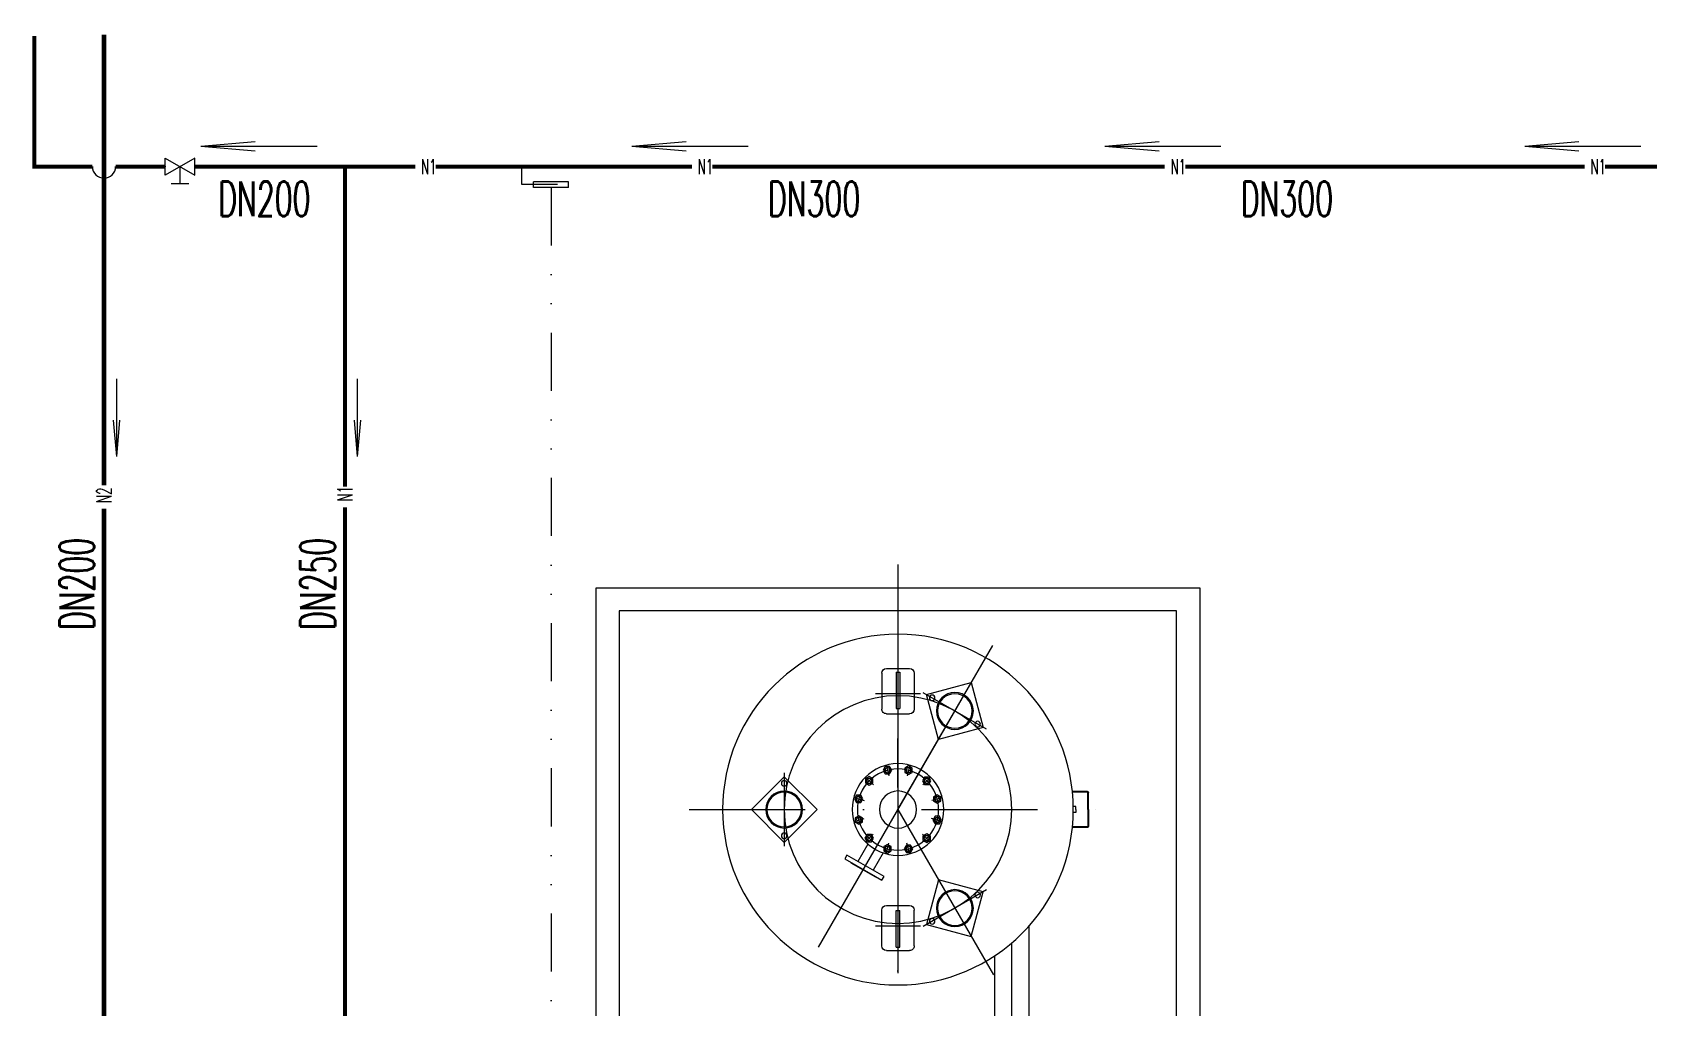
# Model space of a CAD drawing. Extents: x 179183 to 294833, y 947252 to 1004652.
# Drawn here: x 256145 to 270065, y 977236 to 985633 of the extents above; entities that cross this region are included whole.
import ezdxf

# ---------------------------------------------------------------- set-up
doc = ezdxf.new("R2010")
doc.units = 0
doc.header["$LTSCALE"] = 1000
for name, pattern in [('CENTER2', [1.125, 0.75, -0.125, 0.125, -0.125]), ('DASH', [0.35, 0.25, -0.1]), ('DASHDOT', [1, 0.5, -0.25, 0, -0.25]), ('DIVIDE', [1.25, 0.5, -0.25, 0, -0.25, 0, -0.25])]:
    doc.linetypes.add(name, pattern=pattern)
for name, color, linetype in [('a_bz', 2, 'Continuous'), ('a_shb', 2, 'Continuous'), ('a_shb_jc', 5, 'Continuous'), ('a_shg', 130, 'Continuous'), ('PIPE-暖回水', 2, 'DASH'), ('TEXT-暖供水', 7, 'Continuous'), ('TEXT-暖回水', 7, 'Continuous'), ('VALVE-空冷热回水分区2', 7, 'Continuous'), ('VPIPE-暖供水', 3, 'Continuous')]:
    doc.layers.add(name, color=color, linetype=linetype)
doc.styles.add('_THVAC_PIPETEXT', font='simplex.shx', dxfattribs={"width": 0.7, "height": 1.5, "bigfont": 'gbcbig.shx'})
doc.styles.add('HZ', font='simplex.shx', dxfattribs={"width": 0.8, "bigfont": 'gbcbig.shx'})

# ---------------------------------------------------------------- blocks, each defined once
blk = doc.blocks.new('落地式膨胀箱')
at = {"layer": 'a_shb'}
for p, q in [((-2400, 1750), (1700, 1750)), ((-2400, -650), (-2400, 1750)), ((-952.2, 892.2), (-2023.2, 273.9)), ((-2044.9, 647.3), (-2044.9, 452.7)), ((-1044.9, 647.3), (-1044.9, 452.7)), ((-2152.1, 600), (-2152.1, 500)), ((-2136.9, 558), (-2136.9, 542)), ((-2136.9, 558), (-1979.6, 558)), ((-2132.1, 620), (-1977.5, 620)), ((-1979.6, 558), (-1979.6, 542)), ((-1957.5, 600), (-1957.5, 500)), ((-1132.3, 600), (-1132.3, 500)), ((-957.6, 620), (-1112.3, 620)), ((-1110.2, 558), (-1110.2, 542)), ((-952.8, 558), (-1110.2, 558)), ((-952.8, 558), (-952.8, 542)), ((-937.6, 600), (-937.6, 500)), ((-1544.9, 550), (-2251.4, 142.1)), ((-2249.9, 550), (-839.8, 550)), ((-2136.9, 542), (-1979.6, 542)), ((-952.8, 542), (-1110.2, 542)), ((-2132.1, 480), (-1977.5, 480)), ((-957.6, 480), (-1112.3, 480)), ((-360.6, 132.9), (-915.6, 132.9)), ((-360.6, 59.3), (-971.1, 59.3)), ((-360.6, -14.2), (-1043.2, -14.2)), ((-1622.9, -265.7), (-1622.9, -200.7)), ((-1619.9, -265.7), (-1619.9, -201.1)), ((-1557.9, -215.7), (-1557.9, -205.3)), ((-1531.9, -215.7), (-1531.9, -205.3)), ((-1469.9, -265.7), (-1469.9, -201.1)), ((-1466.9, -265.7), (-1466.9, -200.7)), ((-1544.9, -267.7), (-1617.9, -267.7)), ((-1544.9, -270.7), (-1617.9, -270.7)), ((-1544.9, -215.7), (-1557.9, -215.7)), ((-1544.9, -215.7), (-1531.9, -215.7)), ((-1544.9, -267.7), (-1471.9, -267.7)), ((-1544.9, -270.7), (-1471.9, -270.7)), ((1700, -650), (-2400, -650))]:
    blk.add_line(p, q, dxfattribs=at)
at = {"layer": 'a_shb', "linetype": 'DASHDOT'}
blk.add_line((-1544.9, 1449.1), (-1544.9, -349.1), dxfattribs=at)
at = {"layer": 'a_shb', "ltscale": 0.5}
for p, q in [((-1544.9, 1181.4), (-1686.3, 1040)), ((-1403.5, 1040), (-1544.9, 1181.4)), ((-1686.3, 1040), (-1544.9, 898.6)), ((-1544.9, 898.6), (-1403.5, 1040)), ((-1348.6, 770.1), (-1333.1, 779.1)), ((-1256.1, 609.9), (-1348.6, 770.1)), ((-1333.1, 779.1), (-1256.3, 646.2)), ((-1396.2, 679.7), (-1321.4, 722.9)), ((-1315.6, 752.8), (-1317.3, 751.8)), ((-1315.6, 752.8), (-1254.6, 647.2)), ((-1358.2, 613.9), (-1283.4, 657.1)), ((-1254.6, 647.2), (-1256.3, 646.2)), ((-1256.3, 646.2), (-1240.6, 618.9)), ((-1240.6, 618.9), (-1256.1, 609.9)), ((-2039.9, 427.5), (-2091.7, 234.3)), ((-1846.8, 375.7), (-2039.9, 427.5)), ((-1243, 375.7), (-1049.8, 427.5)), ((-1049.8, 427.5), (-998, 234.3)), ((-1898.5, 182.5), (-1846.8, 375.7)), ((-1191.2, 182.5), (-1243, 375.7)), ((-2091.7, 234.3), (-1898.5, 182.5)), ((-998, 234.3), (-1191.2, 182.5))]:
    blk.add_line(p, q, dxfattribs=at)
at = {"layer": 'a_shb', "ltscale": 0.1}
for p, q in [((-1702.4, 1040), (-1387.4, 1040)), ((-1544.9, 550), (-833.8, 139.4)), ((-1890.5, 168.6), (-2048, 441.4)), ((-1199.3, 168.6), (-1041.8, 441.4))]:
    blk.add_line(p, q, dxfattribs=at)
at = {"layer": 'a_shb', "color": 1}
for p, q in [((-1606.2, 728.1), (-1590.4, 737.3)), ((-1606.2, 709.8), (-1606.2, 728.1)), ((-1590.4, 700.7), (-1606.2, 709.8)), ((-1590.4, 737.3), (-1574.5, 728.1)), ((-1574.5, 709.8), (-1590.4, 700.7)), ((-1574.5, 728.1), (-1574.5, 709.8)), ((-1518.2, 719), (-1509, 734.9)), ((-1509, 703.1), (-1518.2, 719)), ((-1509, 734.9), (-1490.7, 734.9)), ((-1490.7, 703.1), (-1509, 703.1)), ((-1490.7, 734.9), (-1481.5, 719)), ((-1481.5, 719), (-1490.7, 703.1)), ((-1687.1, 673.7), (-1677.9, 689.6)), ((-1677.9, 657.8), (-1687.1, 673.7)), ((-1677.9, 689.6), (-1659.6, 689.6)), ((-1659.6, 657.8), (-1677.9, 657.8)), ((-1659.6, 689.6), (-1650.4, 673.7)), ((-1650.4, 673.7), (-1659.6, 657.8)), ((-1437.3, 682.9), (-1421.4, 692.1)), ((-1437.3, 664.6), (-1437.3, 682.9)), ((-1421.4, 655.4), (-1437.3, 664.6)), ((-1421.4, 692.1), (-1405.6, 682.9)), ((-1405.6, 664.6), (-1421.4, 655.4)), ((-1405.6, 682.9), (-1405.6, 664.6)), ((-1729.9, 604.5), (-1714, 613.6)), ((-1729.9, 586.1), (-1729.9, 604.5)), ((-1714, 577), (-1729.9, 586.1)), ((-1714, 613.6), (-1698.2, 604.5)), ((-1698.2, 586.1), (-1714, 577)), ((-1698.2, 604.5), (-1698.2, 586.1)), ((-1394.5, 595.3), (-1385.3, 611.2)), ((-1385.3, 579.5), (-1394.5, 595.3)), ((-1385.3, 611.2), (-1367, 611.2)), ((-1367, 579.5), (-1385.3, 579.5)), ((-1367, 611.2), (-1357.8, 595.3)), ((-1357.8, 595.3), (-1367, 579.5)), ((-1732.4, 504.8), (-1723.2, 520.6)), ((-1723.2, 488.9), (-1732.4, 504.8)), ((-1723.2, 520.6), (-1704.9, 520.6)), ((-1704.9, 488.9), (-1723.2, 488.9)), ((-1704.9, 520.6), (-1695.7, 504.8)), ((-1695.7, 504.8), (-1704.9, 488.9)), ((-1392, 514), (-1376.1, 523.1)), ((-1392, 495.6), (-1392, 514)), ((-1376.1, 486.5), (-1392, 495.6)), ((-1376.1, 523.1), (-1360.3, 514)), ((-1360.3, 495.6), (-1376.1, 486.5)), ((-1360.3, 514), (-1360.3, 495.6)), ((-1684.6, 435.5), (-1668.8, 444.7)), ((-1684.6, 417.2), (-1684.6, 435.5)), ((-1668.8, 444.7), (-1652.9, 435.5)), ((-1652.9, 435.5), (-1652.9, 417.2)), ((-1439.7, 426.4), (-1430.6, 442.3)), ((-1430.6, 410.5), (-1439.7, 426.4)), ((-1430.6, 442.3), (-1412.2, 442.3)), ((-1412.2, 442.3), (-1403.1, 426.4)), ((-1403.1, 426.4), (-1412.2, 410.5)), ((-1668.8, 408), (-1684.6, 417.2)), ((-1652.9, 417.2), (-1668.8, 408)), ((-1608.7, 381.1), (-1599.5, 397)), ((-1599.5, 365.2), (-1608.7, 381.1)), ((-1599.5, 397), (-1581.2, 397)), ((-1581.2, 365.2), (-1599.5, 365.2)), ((-1581.2, 397), (-1572, 381.1)), ((-1572, 381.1), (-1581.2, 365.2)), ((-1515.7, 390.3), (-1499.8, 399.4)), ((-1515.7, 371.9), (-1515.7, 390.3)), ((-1499.8, 362.8), (-1515.7, 371.9)), ((-1499.8, 399.4), (-1483.9, 390.3)), ((-1483.9, 371.9), (-1499.8, 362.8)), ((-1483.9, 390.3), (-1483.9, 371.9)), ((-1412.2, 410.5), (-1430.6, 410.5))]:
    blk.add_line(p, q, dxfattribs=at)
at = {"layer": 'a_shb', "color": 1, "ltscale": 0.1}
for p, q in [((-1596.2, 740.7), (-1584, 695)), ((-1494, 740.8), (-1506.2, 695.2)), ((-1684.7, 689.5), (-1651.2, 656.1)), ((-1405.4, 689.8), (-1438.8, 656.4)), ((-1735.7, 600.9), (-1690, 588.7)), ((-1354.2, 601.3), (-1399.8, 589.1)), ((-1735.6, 498.7), (-1689.9, 510.9)), ((-1354.1, 499.1), (-1399.7, 511.3)), ((-1684.4, 410.2), (-1650.9, 443.6)), ((-1405.1, 410.5), (-1438.5, 443.9)), ((-1595.8, 359.2), (-1583.6, 404.8)), ((-1493.6, 359.3), (-1505.8, 405))]:
    blk.add_line(p, q, dxfattribs=at)
at = {"layer": 'a_shb', "color": 1, "linetype": 'DASHDOT'}
blk.add_line((-2600, 550), (1900, 550), dxfattribs=at)
at = {"layer": 'a_shb', "linetype": 'CENTER2'}
blk.add_line((-1640, 550), (-1851.3, 550), dxfattribs=at)
at = {"layer": 'a_shb'}
for centre, radius in [((-1544.9, 550), 755), ((-1545.1, 549.9), 197.5)]:
    blk.add_circle(centre, radius, dxfattribs=at)
at = {"layer": 'a_shb', "ltscale": 0.5}
for centre, radius in [((-1544.9, 1040), 79.5), ((-1544.9, 1040), 74.5), ((-1658, 1040), 12), ((-1431.7, 1040), 12), ((-1969.2, 305), 79.5), ((-1969.2, 305), 74.5), ((-2025.8, 403), 12), ((-1120.5, 305), 79.5), ((-1120.5, 305), 74.5), ((-1064, 403), 12), ((-1912.7, 207), 12), ((-1177.1, 207), 12)]:
    blk.add_circle(centre, radius, dxfattribs=at)
at = {"layer": 'a_shb', "ltscale": 0.1}
for radius in [490, 175, 80]:
    blk.add_circle((-1544.9, 550), radius, dxfattribs=at)
at = {"layer": 'a_shb', "color": 1, "ltscale": 0.1}
for centre in [(-1590.4, 719), (-1499.8, 719.1), (-1668.8, 673.6), (-1421.3, 673.9), (-1714, 595.1), (-1375.9, 595.5), (-1713.9, 504.5), (-1375.8, 504.9), (-1668.5, 426.1), (-1421, 426.4), (-1590, 380.9), (-1499.4, 381)]:
    blk.add_circle(centre, 11, dxfattribs=at)
at = {"layer": 'a_shb', "color": 1}
for centre in [(-1590.4, 719), (-1499.8, 719), (-1668.8, 673.7), (-1421.4, 673.7), (-1714, 595.3), (-1376.1, 595.3), (-1714, 504.8), (-1376.1, 504.8), (-1668.8, 426.4), (-1421.4, 426.4), (-1590.3, 381.1), (-1499.8, 381.1)]:
    blk.add_circle(centre, 10.6, dxfattribs=at)
for centre, start, end in [((-1590.4, 719), 183.81, 192.8543), ((-1590.4, 719), 162.9653, 171.4578), ((-1590.4, 719), 202.9611, 211.4995), ((-1590.4, 719), 144.3352, 153.3268), ((-1590.4, 719), 220.6033, 230.6965), ((-1590.4, 719), 121.5204, 132.499), ((-1590.4, 719), 241.4173, 252.6732), ((-1590.4, 719), 102.1558, 109.0839), ((-1590.4, 719), 262.6018, 275.4318), ((-1590.4, 719), 83.02986, 92.07457), ((-1590.4, 719), 65.64799, 73.75796), ((-1590.4, 719), 288.2313, 301.6), ((-1590.4, 719), 45.60412, 56.95113), ((-1590.4, 719), 314.2007, 325.4409), ((-1590.4, 719), 22.52246, 33.66481), ((-1590.4, 719), 336.3691, 347.3209), ((-1590.4, 719), 358.3348, 12.45274), ((-1499.8, 719), 172.9611, 181.4995), ((-1499.8, 719), 190.6033, 200.6965), ((-1499.8, 719), 153.81, 162.8543), ((-1499.8, 719), 211.4173, 222.6732), ((-1499.8, 719), 132.9653, 141.4578), ((-1499.8, 719), 232.6018, 245.4318), ((-1499.8, 719), 114.3352, 123.3268), ((-1499.8, 719), 91.5204, 102.499), ((-1499.8, 719), 258.2313, 271.6), ((-1499.8, 719), 72.1558, 79.0839), ((-1499.8, 719), 284.2007, 295.4409), ((-1499.8, 719), 53.02986, 62.07457), ((-1499.8, 719), 306.3691, 317.3209), ((-1499.8, 719), 35.64799, 43.75796), ((-1499.8, 719), 328.3348, 342.45274), ((-1499.8, 719), 15.60412, 26.95113), ((-1499.8, 719), 352.52246, 3.66481), ((-1668.8, 673.7), 174.3352, 183.3268), ((-1668.8, 673.7), 192.9653, 201.4578), ((-1668.8, 673.7), 151.5204, 162.499), ((-1668.8, 673.7), 213.81, 222.8543), ((-1668.8, 673.7), 132.1558, 139.0839), ((-1668.8, 673.7), 232.9611, 241.4995), ((-1668.8, 673.7), 113.02986, 122.07457), ((-1668.8, 673.7), 250.6033, 260.6965), ((-1668.8, 673.7), 95.64799, 103.75796), ((-1668.8, 673.7), 271.4173, 282.6732), ((-1668.8, 673.7), 75.60412, 86.95113), ((-1668.8, 673.7), 292.6018, 305.4318), ((-1668.8, 673.7), 52.52246, 63.66481), ((-1668.8, 673.7), 28.3348, 42.45274), ((-1668.8, 673.7), 318.2313, 331.6), ((-1668.8, 673.7), 6.3691, 17.3209), ((-1668.8, 673.7), 344.2007, 355.4409), ((-1421.4, 673.7), 181.4173, 192.6732), ((-1421.4, 673.7), 160.6033, 170.6965), ((-1421.4, 673.7), 202.6018, 215.4318), ((-1421.4, 673.7), 142.9611, 151.4995), ((-1421.4, 673.7), 123.81, 132.8543), ((-1421.4, 673.7), 228.2313, 241.6), ((-1421.4, 673.7), 102.9653, 111.4578), ((-1421.4, 673.7), 254.2007, 265.4409), ((-1421.4, 673.7), 84.3352, 93.3268), ((-1421.4, 673.7), 276.3691, 287.3209), ((-1421.4, 673.7), 61.5204, 72.499), ((-1421.4, 673.7), 298.3348, 312.45274), ((-1421.4, 673.7), 42.1558, 49.0839), ((-1421.4, 673.7), 322.52246, 333.66481), ((-1421.4, 673.7), 23.02986, 32.07457), ((-1421.4, 673.7), 5.64799, 13.75796), ((-1421.4, 673.7), 345.60412, 356.95113), ((-1714, 595.3), 181.5204, 192.499), ((-1714, 595.3), 162.1558, 169.0839), ((-1714, 595.3), 204.3352, 213.3268), ((-1714, 595.3), 143.02986, 152.07457), ((-1714, 595.3), 222.9653, 231.4578), ((-1714, 595.3), 125.64799, 133.75796), ((-1714, 595.3), 105.60412, 116.95113), ((-1714, 595.3), 243.81, 252.8543), ((-1714, 595.3), 262.9611, 271.4995), ((-1714, 595.3), 82.52246, 93.66481), ((-1714, 595.3), 280.6033, 290.6965), ((-1714, 595.3), 58.3348, 72.45274), ((-1714, 595.3), 301.4173, 312.6732), ((-1714, 595.3), 36.3691, 47.3209), ((-1714, 595.3), 322.6018, 335.4318), ((-1714, 595.3), 14.2007, 25.4409), ((-1714, 595.3), 348.2313, 1.6), ((-1376.1, 595.3), 172.6018, 185.4318), ((-1376.1, 595.3), 151.4173, 162.6732), ((-1376.1, 595.3), 198.2313, 211.6), ((-1376.1, 595.3), 130.6033, 140.6965), ((-1376.1, 595.3), 224.2007, 235.4409), ((-1376.1, 595.3), 112.9611, 121.4995), ((-1376.1, 595.3), 246.3691, 257.3209), ((-1376.1, 595.3), 93.81, 102.8543), ((-1376.1, 595.3), 268.3348, 282.45274), ((-1376.1, 595.3), 72.9653, 81.4578), ((-1376.1, 595.3), 292.52246, 303.66481), ((-1376.1, 595.3), 54.3352, 63.3268), ((-1376.1, 595.3), 315.60412, 326.95113), ((-1376.1, 595.3), 31.5204, 42.499), ((-1376.1, 595.3), 335.64799, 343.75796), ((-1376.1, 595.3), 12.1558, 19.0839), ((-1376.1, 595.3), 353.02986, 2.07457), ((-1714, 504.8), 173.02986, 182.07457), ((-1714, 504.8), 192.1558, 199.0839), ((-1714, 504.8), 155.64799, 163.75796), ((-1714, 504.8), 211.5204, 222.499), ((-1714, 504.8), 135.60412, 146.95113), ((-1714, 504.8), 234.3352, 243.3268), ((-1714, 504.8), 112.52246, 123.66481), ((-1714, 504.8), 252.9653, 261.4578), ((-1714, 504.8), 88.3348, 102.45274), ((-1714, 504.8), 273.81, 282.8543), ((-1714, 504.8), 66.3691, 77.3209), ((-1714, 504.8), 292.9611, 301.4995), ((-1714, 504.8), 44.2007, 55.4409), ((-1714, 504.8), 310.6033, 320.6965), ((-1714, 504.8), 18.2313, 31.6), ((-1714, 504.8), 331.4173, 342.6732), ((-1714, 504.8), 352.6018, 5.4318), ((-1376.1, 504.8), 168.2313, 181.6), ((-1376.1, 504.8), 194.2007, 205.4409), ((-1376.1, 504.8), 142.6018, 155.4318), ((-1376.1, 504.8), 216.3691, 227.3209), ((-1376.1, 504.8), 121.4173, 132.6732), ((-1376.1, 504.8), 238.3348, 252.45274), ((-1376.1, 504.8), 100.6033, 110.6965), ((-1376.1, 504.8), 262.52246, 273.66481), ((-1376.1, 504.8), 82.9611, 91.4995), ((-1376.1, 504.8), 285.60412, 296.95113), ((-1376.1, 504.8), 63.81, 72.8543), ((-1376.1, 504.8), 305.64799, 313.75796), ((-1376.1, 504.8), 42.9653, 51.4578), ((-1376.1, 504.8), 323.02986, 332.07457), ((-1376.1, 504.8), 24.3352, 33.3268), ((-1376.1, 504.8), 342.1558, 349.0839), ((-1376.1, 504.8), 1.5204, 12.499), ((-1668.8, 426.4), 165.60412, 176.95113), ((-1668.8, 426.4), 185.64799, 193.75796), ((-1668.8, 426.4), 203.02986, 212.07457), ((-1668.8, 426.4), 142.52246, 153.66481), ((-1668.8, 426.4), 222.1558, 229.0839), ((-1668.8, 426.4), 118.3348, 132.45274), ((-1668.8, 426.4), 96.3691, 107.3209), ((-1668.8, 426.4), 74.2007, 85.4409), ((-1668.8, 426.4), 48.2313, 61.6), ((-1668.8, 426.4), 303.81, 312.8543), ((-1668.8, 426.4), 322.9611, 331.4995), ((-1668.8, 426.4), 22.6018, 35.4318), ((-1668.8, 426.4), 340.6033, 350.6965), ((-1668.8, 426.4), 1.4173, 12.6732), ((-1421.4, 426.4), 164.2007, 175.4409), ((-1421.4, 426.4), 186.3691, 197.3209), ((-1421.4, 426.4), 138.2313, 151.6), ((-1421.4, 426.4), 208.3348, 222.45274), ((-1421.4, 426.4), 112.6018, 125.4318), ((-1421.4, 426.4), 91.4173, 102.6732), ((-1421.4, 426.4), 70.6033, 80.6965), ((-1421.4, 426.4), 52.9611, 61.4995), ((-1421.4, 426.4), 312.1558, 319.0839), ((-1421.4, 426.4), 33.81, 42.8543), ((-1421.4, 426.4), 331.5204, 342.499), ((-1421.4, 426.4), 12.9653, 21.4578), ((-1421.4, 426.4), 354.3352, 3.3268), ((-1668.8, 426.4), 241.5204, 252.499), ((-1668.8, 426.4), 264.3352, 273.3268), ((-1668.8, 426.4), 282.9653, 291.4578), ((-1590.3, 381.1), 172.52246, 183.66481), ((-1590.3, 381.1), 195.60412, 206.95113), ((-1590.3, 381.1), 148.3348, 162.45274), ((-1590.3, 381.1), 215.64799, 223.75796), ((-1590.3, 381.1), 126.3691, 137.3209), ((-1590.3, 381.1), 233.02986, 242.07457), ((-1590.3, 381.1), 104.2007, 115.4409), ((-1590.3, 381.1), 252.1558, 259.0839), ((-1590.3, 381.1), 78.2313, 91.6), ((-1590.3, 381.1), 271.5204, 282.499), ((-1590.3, 381.1), 52.6018, 65.4318), ((-1590.3, 381.1), 294.3352, 303.3268), ((-1590.3, 381.1), 312.9653, 321.4578), ((-1590.3, 381.1), 31.4173, 42.6732), ((-1590.3, 381.1), 333.81, 342.8543), ((-1590.3, 381.1), 10.6033, 20.6965), ((-1590.3, 381.1), 352.9611, 1.4995), ((-1499.8, 381.1), 178.3348, 192.45274), ((-1499.8, 381.1), 156.3691, 167.3209), ((-1499.8, 381.1), 202.52246, 213.66481), ((-1499.8, 381.1), 134.2007, 145.4409), ((-1499.8, 381.1), 225.60412, 236.95113), ((-1499.8, 381.1), 108.2313, 121.6), ((-1499.8, 381.1), 245.64799, 253.75796), ((-1499.8, 381.1), 263.02986, 272.07457), ((-1499.8, 381.1), 82.6018, 95.4318), ((-1499.8, 381.1), 282.1558, 289.0839), ((-1499.8, 381.1), 61.4173, 72.6732), ((-1499.8, 381.1), 301.5204, 312.499), ((-1499.8, 381.1), 40.6033, 50.6965), ((-1499.8, 381.1), 324.3352, 333.3268), ((-1499.8, 381.1), 22.9611, 31.4995), ((-1499.8, 381.1), 342.9653, 351.4578), ((-1499.8, 381.1), 3.81, 12.8543), ((-1421.4, 426.4), 232.52246, 243.66481), ((-1421.4, 426.4), 255.60412, 266.95113), ((-1421.4, 426.4), 275.64799, 283.75796), ((-1421.4, 426.4), 293.02986, 302.07457)]:
    blk.add_arc(centre, 11.7, start, end, dxfattribs=at)
at = {"layer": 'a_shb'}
for centre, radius, start, end in [((-2132.1, 600), 20, 89.99986, 179.99986), ((-1977.5, 600), 20, 359.99986, 89.99986), ((-1112.3, 600), 20, 90.00014, 180.00014), ((-957.6, 600), 20, 0.00014, 90.00014), ((-2132.1, 500), 20, 179.99986, 269.99986), ((-1977.5, 500), 20, 269.99986, 359.99986), ((-1112.3, 500), 20, 180.00014, 270.00014), ((-957.6, 500), 20, 270.00014, 0.00014), ((-1617.9, -265.7), 5, 180, 270), ((-1617.9, -265.7), 2, 180, 270), ((-1471.9, -265.7), 5, 270, 0), ((-1471.9, -265.7), 2, 270, 0)]:
    blk.add_arc(centre, radius, start, end, dxfattribs=at)
at = {"layer": 'a_shb_jc'}
blk.add_lwpolyline([(-2500, -750), (1800, -750), (1800, 1850), (-2500, 1850)], close=True, dxfattribs=at)
blk = doc.blocks.new('流向')
at = {"layer": 'a_bz', "color": 3}
for q in [(0, 0), (533, 41), (533, -41)]:
    blk.add_line((1000, 0), q, dxfattribs=at)
blk = doc.blocks.new('$VALVE$00000913')
for points in [[(-76, 149), (76, 149)], [(0, 0), (0, 149)]]:
    blk.add_lwpolyline(points)
blk.add_lwpolyline([(-128, -74), (128, 74), (128, -74), (-128, 74)], close=True)
for p in [(-128, 0), (128, 0)]:
    blk.add_point(p)

msp = doc.modelspace()

# ---------------------------------------------------------------- hatches: boundary and pattern name
at = {"layer": 'VPIPE-暖供水'}
for points in [[(256162.5, 984477.2), (256162.5, 984459.7), (256145, 984459.7)], [(256162.5, 984477.2), (256145, 984477.2), (256145, 984459.7)], [(256162.5, 984477.2), (256162.5, 984459.7), (256145, 984459.7)], [(256162.5, 984477.2), (256145, 984477.2), (256145, 984459.7)]]:
    msp.add_hatch(color=256, dxfattribs=at).paths.add_polyline_path(points)

# ---------------------------------------------------------------- linework, layer by layer
at = {"layer": 'a_bz', "linetype": 'DIVIDE'}
msp.add_line((260612.3, 984297.3), (260612.3, 968903.5), dxfattribs=at)
at = {"layer": 'a_shb'}
for p, q in [((260359.3, 984322.3), (260359.3, 984477.2)), ((260668.8, 984322.3), (260359.3, 984322.3)), ((260762.3, 984347.3), (260462.3, 984347.3)), ((260462.3, 984297.3), (260462.3, 984347.3)), ((260762.3, 984297.3), (260762.3, 984347.3)), ((260762.3, 984297.3), (260462.3, 984297.3))]:
    msp.add_line(p, q, dxfattribs=at)
at = {"layer": 'a_shb', "linetype": 'ByBlock'}
msp.add_arc((256762.5, 984477.2), 100, 180, 0, dxfattribs=at)
at = {"layer": 'PIPE-暖回水', "linetype": 'DASH', "const_width": 40}
for points in [[(256762.5, 981733.9), (256762.5, 985613.4)], [(256762.5, 981733.9), (256762.5, 985613.4)], [(256762.5, 974173.4), (256762.5, 981532.1)], [(256762.5, 974173.4), (256762.5, 981532.1)]]:
    msp.add_lwpolyline(points, dxfattribs=at)
at = {"layer": 'VPIPE-暖供水', "const_width": 35}
for points in [[(256162.5, 984477.2), (256162.5, 985602.1)], [(256162.5, 984477.2), (256162.5, 985602.1)], [(256162.5, 984477.2), (256662.5, 984477.2)], [(256162.5, 984477.2), (256662.5, 984477.2)], [(256862.5, 984477.2), (257288.6, 984477.2)], [(256862.5, 984477.2), (257288.6, 984477.2)], [(257544.3, 984477.2), (258837.5, 984477.2)], [(257544.3, 984477.2), (258837.5, 984477.2)], [(258837.5, 984477.2), (258837.5, 981721.2)], [(258837.5, 984477.2), (259443, 984477.2)], [(258837.5, 984477.2), (258837.5, 981721.2)], [(258837.5, 984477.2), (259443, 984477.2)], [(259619.3, 984477.2), (261825.1, 984477.2)], [(259619.3, 984477.2), (261825.1, 984477.2)], [(262001.4, 984477.2), (265897.6, 984477.2)], [(262001.4, 984477.2), (265897.6, 984477.2)], [(266073.9, 984477.2), (269514.1, 984477.2)], [(266073.9, 984477.2), (269514.1, 984477.2)], [(269690.4, 984477.2), (272633.7, 984477.2)], [(269690.4, 984477.2), (272633.7, 984477.2)], [(258837.5, 981544.8), (258837.5, 974160.7)], [(258837.5, 981544.8), (258837.5, 974160.7)]]:
    msp.add_lwpolyline(points, dxfattribs=at)

# ---------------------------------------------------------------- block references
at = {"layer": 'a_shb', "xscale": -2, "yscale": 2, "zscale": 2, "rotation": 90.00000000011126}
msp.add_blockref('落地式膨胀箱', (264700.2, 975851.7), dxfattribs=at)
at = {"layer": 'a_shg', "xscale": -1}
for p in [(258597.5, 984653.3), (262308.7, 984653.3), (266381.2, 984653.3), (269997.7, 984653.3)]:
    msp.add_blockref('流向', p, dxfattribs=at)
at = {"layer": 'a_shg', "xscale": 0.6666666666666665, "yscale": 0.6666666666666665, "zscale": 0.6666666666666665, "rotation": 270}
for p in [(256871.4, 982649.1, -1000), (258946.4, 982649.1, -1000)]:
    msp.add_blockref('流向', p, dxfattribs=at)
at = {"layer": 'VALVE-空冷热回水分区2', "linetype": 'Continuous', "rotation": 180.0000000000009}
msp.add_blockref('$VALVE$00000913', (257416.5, 984477.2), dxfattribs=at)
msp.add_blockref('$VALVE$00000913', (257416.5, 984477.2), dxfattribs=at)

# ---------------------------------------------------------------- texts
at = {"layer": 'a_bz', "style": 'HZ', "width": 0.6}
for s, p in [('DN200', (257746.2, 984049.5)), ('DN300', (262480.7, 984049.5)), ('DN300', (266553.2, 984049.5))]:
    msp.add_text(s, height=300, dxfattribs=at).set_placement(p)
for s, p in [('DN200', (256678, 980486.5)), ('DN250', (258753, 980486.5, 1000))]:
    msp.add_text(s, height=300, rotation=90, dxfattribs=at).set_placement(p)
at = {"layer": 'TEXT-暖供水', "style": '_THVAC_PIPETEXT', "width": 0.576471}
for p in [(259493, 984413.4), (259493, 984413.4), (261875.1, 984413.4), (261875.1, 984413.4), (265947.6, 984413.4), (265947.6, 984413.4), (269564.1, 984413.4), (269564.1, 984413.4)]:
    msp.add_text('N1', height=127.5, dxfattribs=at).set_placement(p)
msp.add_text('N1', height=127.5, rotation=90, dxfattribs=at).set_placement((258901.2, 981594.8))
msp.add_text('N1', height=127.5, rotation=90, dxfattribs=at).set_placement((258901.2, 981594.8))
at = {"layer": 'TEXT-暖回水', "style": '_THVAC_PIPETEXT', "width": 0.576471}
msp.add_text('N2', height=127.5, rotation=90, dxfattribs=at).set_placement((256826.3, 981582.1))
msp.add_text('N2', height=127.5, rotation=90, dxfattribs=at).set_placement((256826.3, 981582.1))

doc.saveas('drawing.dxf')
